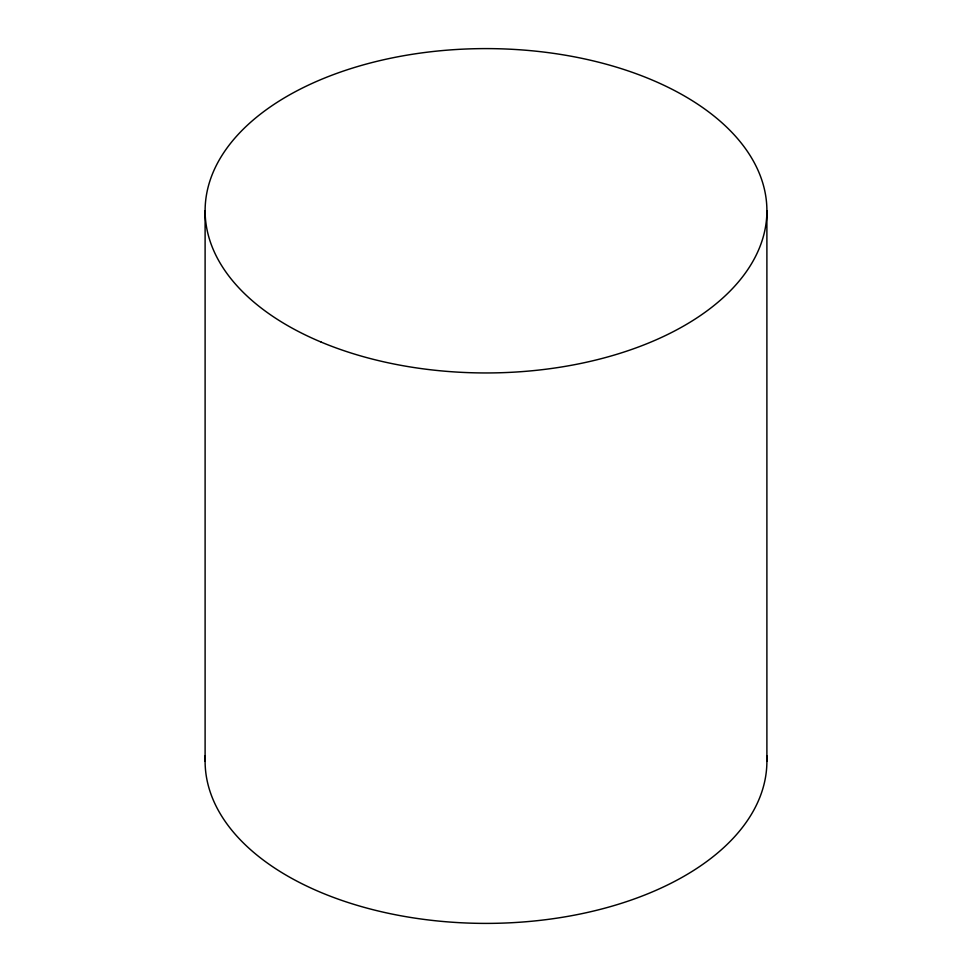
<?xml version="1.0" encoding="UTF-8"?>
<svg xmlns="http://www.w3.org/2000/svg" width="972" height="972" viewBox="0 0 972 972"><rect width="100%" height="100%" fill="white"/><g stroke="black" fill="none" stroke-linecap="round" stroke-linejoin="round"><path stroke-width="1.46" d="M766.896 210.778L766.896 761.222M205.104 210.778L205.104 761.222M766.726 755.633A280.896 162.178 0 0 1 486 923.4A280.896 162.178 0 0 1 205.274 755.633M321.173 342.095A280.896 162.178 0 0 0 765.401 227.521A280.896 162.178 0 0 0 371.425 62.706A280.896 162.178 0 0 0 321.173 342.095"/></g></svg>
